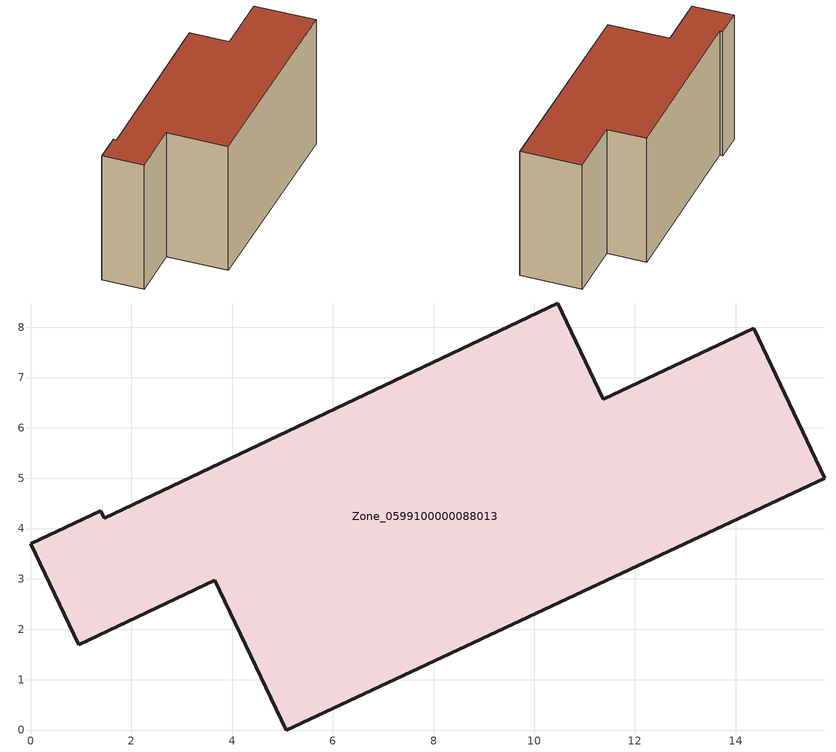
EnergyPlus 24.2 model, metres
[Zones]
Zone_0599100000088013
 floor ground (C_G): 0.95,1.69 0,3.7 1.39,4.36 1.46,4.21 10.47,8.48 11.37,6.57 14.36,7.98 15.77,5 5.07,0 3.66,2.97 z0
 wall outside (C_F): 0,3.7 0.95,1.69 3.66,2.97 5.07,0 15.77,5 14.36,7.98 11.37,6.57 10.47,8.48 1.46,4.21 1.39,4.36 0,3.7 z0:7.42
 roof outside (C_R): 10.47,8.48 1.46,4.21 1.39,4.36 0,3.7 0.95,1.69 3.66,2.97 5.07,0 15.77,5 14.36,7.98 11.37,6.57 z7.42
[BUILDING]
Pand.0599100000088013: North Axis=0; Terrain=City; Loads Convergence Tolerance Value=0.04; Temperature Convergence Tolerance Value=0.4; Solar Distribution=FullExterior; Maximum Number of Warmup Days=25; Minimum Number of Warmup Days=1
[Site:Location]
Rotterdam.The.Hague.AP_ZH_NLD Design_Conditions: Latitude=51.96; Longitude=4.45; Time Zone=1; Elevation=-4.5
[SITE:GROUNDTEMPERATURE:BUILDINGSURFACE]
18, 18, 18, 18, 18, 18, 18, 18, 18, 18, 18, 18
[MATERIAL] Thermal Absorptance=0.9; Solar Absorptance=0.7; Visible Absorptance=0.7
Name | Roughness | Thickness | Conductivity | Density | Specific Heat
G.TI.1975-1991 | MediumSmooth | 0.15 | 0.288461 | 540 | 1210
F.TI.1975-1991 | Rough | 0.3 | 0.230769 | 1920 | 840
R.TI.1975-1991 | MediumRough | 0.2 | 0.153846 | 1500 | 1000
[CONSTRUCTION]
C_G: G.TI.1975-1991
C_F: F.TI.1975-1991
C_R: R.TI.1975-1991
[ZONE]
Zone_0599100000088013: Type=1; Multiplier=1; Ceiling Height=Autocalculate; Volume=Autocalculate; Floor Area=autocalculate; Part of Total Floor Area=Yes
[ZONEINFILTRATION:DESIGNFLOWRATE]
Infil_Zone_0599100000088013: Zone or ZoneList or Space or SpaceList=Zone_0599100000088013; Schedule=AlwaysOn; Design Flow Rate Calculation Method=Flow/Area; Flow Rate per Floor Area=0.003; Constant Term Coefficient=1; Temperature Term Coefficient=0; Velocity Term Coefficient=0; Velocity Squared Term Coefficient=0
[HVACTEMPLATE:ZONE:IDEALLOADSAIRSYSTEM]
Zone_0599100000088013: Maximum Heating Supply Air Temperature=50; Minimum Cooling Supply Air Temperature=13; Maximum Heating Supply Air Humidity Ratio=0.0156; Minimum Cooling Supply Air Humidity Ratio=0.0077; Heating Limit=NoLimit; Cooling Limit=NoLimit; Dehumidification Control Type=ConstantSensibleHeatRatio; Cooling Sensible Heat Ratio=0.7; Dehumidification Setpoint=60; Humidification Control Type=None; Humidification Setpoint=30; Outdoor Air Method=None; Outdoor Air Flow Rate per Person=0.00944; Outdoor Air Flow Rate per Zone Floor Area=0; Outdoor Air Flow Rate per Zone=0; Demand Controlled Ventilation Type=None; Outdoor Air Economizer Type=NoEconomizer; Heat Recovery Type=None; Sensible Heat Recovery Effectiveness=0.7; Latent Heat Recovery Effectiveness=0.65
[ZONECONTROL:THERMOSTAT]
ThermostatControl_Zone_0599100000088013: Zone or ZoneList=Zone_0599100000088013; Control Type Schedule=DualSetpointControlType; Control 1=Thermostat_Zone_0599100000088013; Temperature Difference Between Cutout And Setpoint=0
[THERMOSTATSETPOINT:DUALSETPOINT]
Thermostat_Zone_0599100000088013: Heating Setpoint Temperature Schedule=HeatingSetpoint_Zone_0599100000088013; Cooling Setpoint Temperature Schedule=CoolingSetpoint_Zone_0599100000088013
[SCHEDULE:COMPACT]
HeatingSetpoint_Zone_0599100000088013: Through: 12/31, For: AllDays, Until: 24:00, 21
CoolingSetpoint_Zone_0599100000088013: Through: 12/31, For: AllDays, Until: 24:00, 24
DualSetpointControlType: Through: 12/31, For: AllDays, Until: 24:00, 4
AlwaysOn: Through: 12/31, For: AllDays, Until: 24:00, 1
